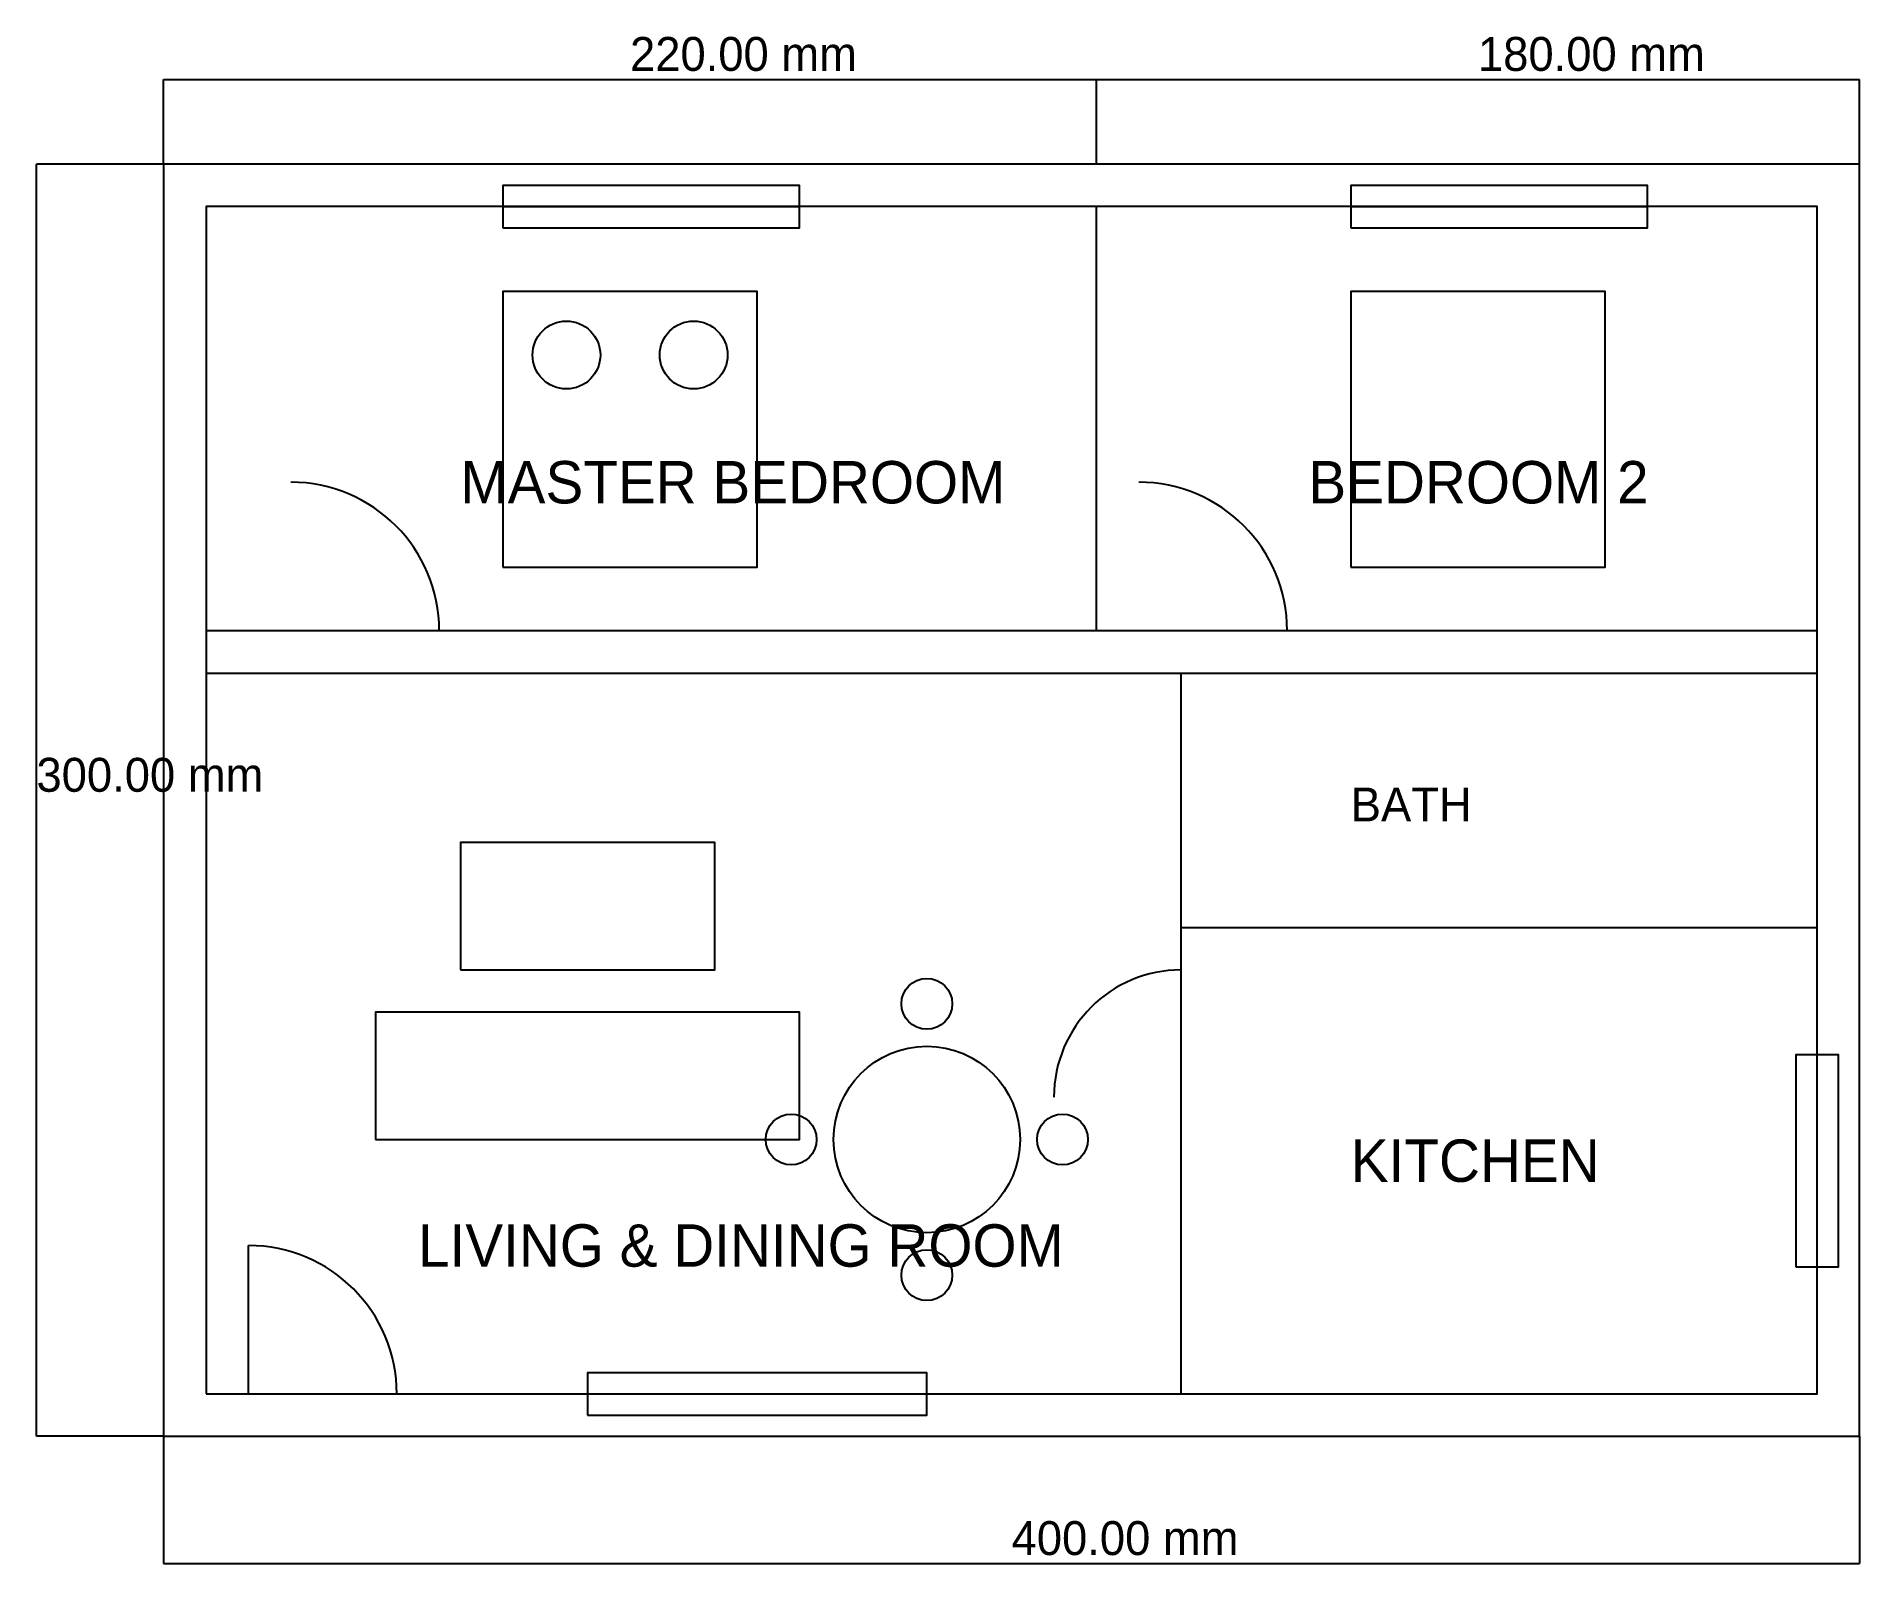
# Model space of a CAD drawing. Header units: metres. Extents: x -30 to 400, y -30 to 330.
import ezdxf

# ---------------------------------------------------------------- set-up
doc = ezdxf.new("R2010")
doc.units = ezdxf.units.M
for name, color, linetype, true_color in [('DIMENSIONS', 7, 'Continuous', 0xff3333), ('DOORS', 7, 'Continuous', 0x00ff00), ('FURNITURE', 7, 'Continuous', 0x808080), ('TEXT', 7, 'Continuous', 0xffff00), ('WALLS', 7, 'Continuous', 0x00ffff), ('WINDOWS', 7, 'Continuous', 0x00aaff)]:
    doc.layers.add(name, color=color, linetype=linetype, true_color=true_color)

msp = doc.modelspace()

# ---------------------------------------------------------------- linework, layer by layer
at = {"layer": 'DIMENSIONS'}
for p, q in [((0, 300), (0, 320)), ((0, 320), (220, 320)), ((220, 300), (220, 320)), ((220, 300), (220, 320)), ((220, 320), (400, 320)), ((400, 300), (400, 320)), ((0, 300), (-30, 300)), ((-30, 0), (-30, 300)), ((0, 0), (-30, 0)), ((0, 0), (0, -30)), ((400, 0), (400, -30)), ((0, -30), (400, -30))]:
    msp.add_line(p, q, dxfattribs=at)
at = {"layer": 'DOORS'}
for p, q in [((30, 190), (65, 190)), ((230, 190), (265, 190)), ((240, 80), (240, 110)), ((20, 10), (20, 45))]:
    msp.add_line(p, q, dxfattribs=at)
for centre, radius, start, end in [((30, 190), 35, 0, 90), ((230, 190), 35, 0, 90), ((240, 80), 30, 90, 180), ((20, 10), 35, 0, 90)]:
    msp.add_arc(centre, radius, start, end, dxfattribs=at)
at = {"layer": 'FURNITURE'}
for points in [[(80, 205), (140, 205), (140, 270), (80, 270)], [(280, 205), (340, 205), (340, 270), (280, 270)], [(70, 110), (130, 110), (130, 140), (70, 140)], [(50, 70), (150, 70), (150, 100), (50, 100)]]:
    msp.add_lwpolyline(points, close=True, dxfattribs=at)
for centre, radius in [((95, 255), 8), ((125, 255), 8), ((180, 102), 6), ((180, 70), 22), ((148, 70), 6), ((212, 70), 6), ((180, 38), 6)]:
    msp.add_circle(centre, radius, dxfattribs=at)
at = {"layer": 'WALLS'}
for p, q in [((220, 190), (220, 290)), ((10, 190), (390, 190)), ((10, 180), (390, 180)), ((240, 10), (240, 180)), ((240, 120), (390, 120))]:
    msp.add_line(p, q, dxfattribs=at)
for points in [[(0, 0), (400, 0), (400, 300), (0, 300)], [(10, 10), (390, 10), (390, 290), (10, 290)]]:
    msp.add_lwpolyline(points, close=True, dxfattribs=at)
at = {"layer": 'WINDOWS'}
for p, q in [((80, 290), (150, 290)), ((280, 290), (350, 290)), ((100, 10), (180, 10))]:
    msp.add_line(p, q, dxfattribs=at)
for points in [[(80, 285), (150, 285), (150, 295), (80, 295)], [(280, 285), (350, 285), (350, 295), (280, 295)], [(385, 40), (395, 40), (395, 90), (385, 90)], [(100, 5), (180, 5), (180, 15), (100, 15)]]:
    msp.add_lwpolyline(points, close=True, dxfattribs=at)

# ---------------------------------------------------------------- texts
at = {"layer": 'DIMENSIONS'}
for s, p in [('220.00 mm', (110, 322)), ('180.00 mm', (310, 322)), ('300.00 mm', (-30, 152)), ('400.00 mm', (200, -28))]:
    msp.add_text(s, height=8, dxfattribs=at).set_placement(p)
at = {"layer": 'TEXT'}
for s, height, p in [('MASTER BEDROOM', 10, (70, 220)), ('BEDROOM 2', 10, (270, 220)), ('BATH', 8, (280, 145)), ('KITCHEN', 10, (280, 60)), ('LIVING & DINING ROOM', 10, (60, 40))]:
    msp.add_text(s, height=height, dxfattribs=at).set_placement(p)

doc.saveas('drawing.dxf')
